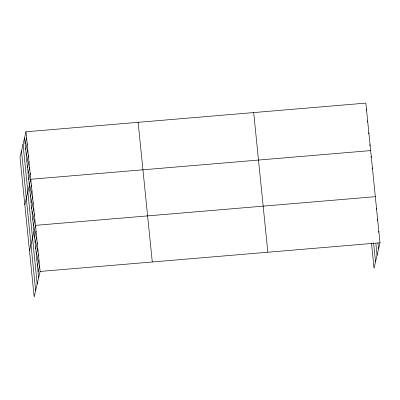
<?xml version="1.0" encoding="UTF-8"?>
<svg xmlns="http://www.w3.org/2000/svg" width="400" height="400" viewBox="0 0 400 400"><rect width="100%" height="100%" fill="white"/><g stroke="black" fill="none" stroke-linecap="round" stroke-linejoin="round"><path stroke-width="0.6" d="M25.97 131.78L20 157.23L34.16 296.89L40.125 271.445L25.97 131.78L365.84 103.11L380 242.77L374.03 268.22L371.52 243.445M25.125 143.875L26.57 137.72M25.73 149.81L27.17 143.655M26.33 155.745L27.775 149.59M26.93 161.68L28.375 155.525M27.535 167.615L28.975 161.46M28.135 173.55L29.58 167.395M28.735 179.49L30.18 173.33M24.815 204.715L30.78 179.265L370.655 150.595M29.925 191.185L31.365 185.03M30.505 196.945L31.95 190.79M31.09 202.705L32.535 196.55M31.675 208.465L33.12 202.31M32.26 214.23L33.705 208.07M32.845 219.99L34.285 213.835M33.425 225.75L34.87 219.595M29.485 250.805L35.455 225.355L375.33 196.68M34.595 237.27L36.04 231.115M35.18 243.035L36.625 236.875M35.765 248.795L37.205 242.64M36.345 254.555L37.79 248.4M36.93 260.315L38.375 254.16M37.515 266.08L38.96 259.92M38.1 271.84L39.545 265.68M366.18 110.165L366.445 109.045M367.385 122.035L367.645 120.915M368.59 133.905L368.85 132.785M369.79 145.775L370.055 144.66M370.975 157.475L371.24 156.355M372.145 168.995L372.41 167.875M376.235 209.325L376.495 208.205M377.4 220.845L377.665 219.725M378.57 232.365L378.83 231.25M40.125 271.445L380 242.77M377.97 243.165L378.555 248.925M375.895 243.77L377.065 255.295M373.595 242.84L375.525 261.85M253.685 112.57L267.84 252.23M138.125 122.32L152.285 261.98M24.525 137.94L38.685 277.6M23.03 144.305L37.19 283.965M21.495 150.865L35.65 290.525"/></g></svg>
